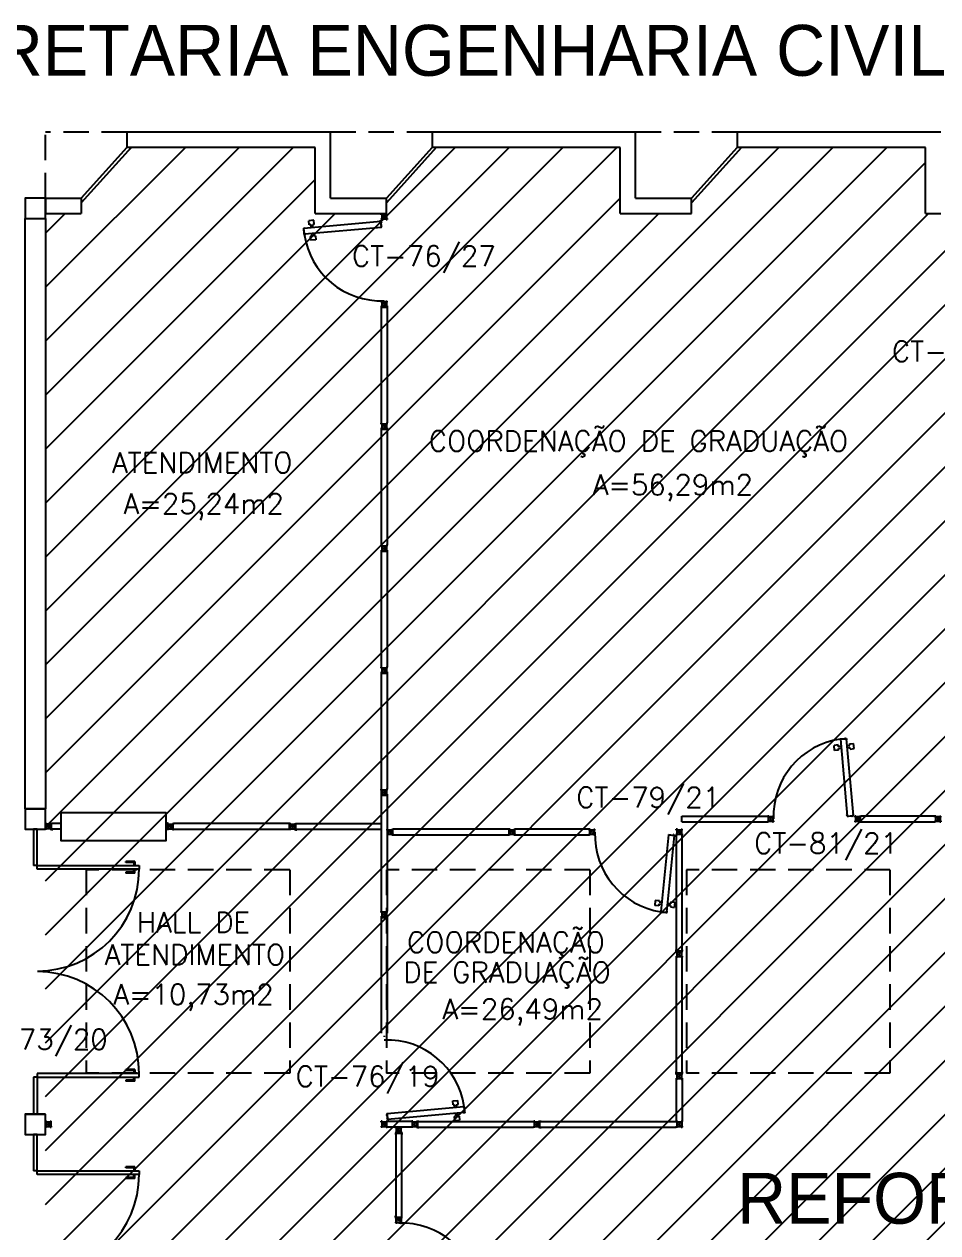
# Model space of a CAD drawing. Header units: centimetres. Extents: x -214 to 72, y 205 to 367.
# Drawn here: x -98.95 to -89.96, y 259.49 to 271.37 of the extents above; entities that cross this region are included whole.
import ezdxf

# ---------------------------------------------------------------- set-up
doc = ezdxf.new("R2010")
doc.units = ezdxf.units.CM
doc.header["$MEASUREMENT"] = 0
doc.linetypes.add('HIDDEN', pattern=[0.375, 0.25, -0.125])
doc.layers.get('0').update_dxf_attribs({"linetype": 'CONTINUOUS'})
for name, color, linetype in [('ALV', 2, 'CONTINUOUS'), ('BANC', 2, 'CONTINUOUS'), ('DIV', 2, 'CONTINUOUS'), ('ENDEREÇO NOVO', 2, 'CONTINUOUS'), ('ESQ', 1, 'CONTINUOUS'), ('ESTRUT', 3, 'CONTINUOUS'), ('MACANETA', 2, 'CONTINUOUS'), ('PORTA', 1, 'CONTINUOUS'), ('PROJ', 1, 'HIDDEN'), ('PROJEÇÃO', 1, 'HIDDEN'), ('TEXTO', 2, 'CONTINUOUS'), ('USO', 2, 'CONTINUOUS')]:
    doc.layers.add(name, color=color, linetype=linetype)
doc.styles.add('UNB-100', font='simplex.shx', dxfattribs={"height": 0.2})

# ---------------------------------------------------------------- blocks, each defined once
blk = doc.blocks.new('MTDIV')
for p, q in [((-0.0285, 0.0185), (-0.0285, 0.0285)), ((-0.0185, 0.0285), (-0.0285, 0.0285)), ((-0.0265, 0.0185), (-0.0285, 0.0185)), ((-0.0265, 0.0235), (-0.0265, 0.0265)), ((-0.0265, 0.0265), (-0.0185, 0.0265)), ((-0.0265, 0.0235), (0.0265, 0.0235)), ((-0.0215, 0.0235), (-0.0265, 0.0235)), ((-0.0265, 0.0185), (-0.0265, 0.0215)), ((-0.0265, 0.0215), (-0.0235, 0.0215)), ((-0.0235, 0.0215), (-0.0235, -0.0215)), ((-0.0215, 0.0235), (-0.0215, 0.0215)), ((-0.0215, 0.0215), (0.0215, 0.0215)), ((-0.0215, 0.0195), (0.0195, 0.0195)), ((-0.0215, 0.0195), (-0.0215, -0.0195)), ((-0.0185, 0.0265), (-0.0185, 0.0285)), ((-0.0049, 0), (0.0049, 0)), ((0, -0.0049), (0, 0.0049)), ((0.0195, 0.0095), (0.0115, 0.0095)), ((0.0115, 0.0095), (0.0115, 0.0075)), ((0.0215, 0.0075), (0.0115, 0.0075)), ((0.0135, 0.0075), (0.0135, 0.0055)), ((0.0215, 0.0055), (0.0135, 0.0055)), ((0.0185, 0.0265), (0.0185, 0.0285)), ((0.0185, 0.0285), (0.0285, 0.0285)), ((0.0185, 0.0265), (0.0265, 0.0265)), ((0.0195, 0.0195), (0.0195, 0.0095)), ((0.0215, 0.0235), (0.0215, 0.0075)), ((0.0215, 0.0235), (0.0265, 0.0235)), ((0.0215, 0.0055), (0.0215, -0.0055)), ((0.0235, 0.0215), (0.0235, -0.0215)), ((0.0265, 0.0215), (0.0235, 0.0215)), ((0.0265, 0.0235), (0.0265, 0.0265)), ((0.0265, 0.0185), (0.0265, 0.0215)), ((0.0265, 0.0185), (0.0285, 0.0185)), ((0.0285, 0.0185), (0.0285, 0.0285)), ((-0.0285, -0.0185), (-0.0285, -0.0285)), ((-0.0285, -0.0185), (-0.0265, -0.0185)), ((-0.0185, -0.0285), (-0.0285, -0.0285)), ((-0.0265, -0.0185), (-0.0265, -0.0215)), ((-0.0265, -0.0215), (-0.0235, -0.0215)), ((0.0265, -0.0235), (-0.0265, -0.0235)), ((-0.0265, -0.0235), (-0.0265, -0.0265)), ((-0.0215, -0.0235), (-0.0265, -0.0235)), ((-0.0185, -0.0265), (-0.0265, -0.0265)), ((-0.0215, -0.0195), (0.0195, -0.0195)), ((-0.0215, -0.0215), (0.0215, -0.0215)), ((-0.0215, -0.0215), (-0.0215, -0.0235)), ((-0.0185, -0.0265), (-0.0185, -0.0285)), ((0.0215, -0.0075), (0.0115, -0.0075)), ((0.0115, -0.0075), (0.0115, -0.0095)), ((0.0195, -0.0095), (0.0115, -0.0095)), ((0.0215, -0.0055), (0.0135, -0.0055)), ((0.0135, -0.0055), (0.0135, -0.0075)), ((0.0185, -0.0265), (0.0185, -0.0285)), ((0.0265, -0.0265), (0.0185, -0.0265)), ((0.0185, -0.0285), (0.0285, -0.0285)), ((0.0195, -0.0095), (0.0195, -0.0195)), ((0.0215, -0.0075), (0.0215, -0.0235)), ((0.0215, -0.0235), (0.0265, -0.0235)), ((0.0265, -0.0215), (0.0235, -0.0215)), ((0.0265, -0.0185), (0.0265, -0.0215)), ((0.0285, -0.0185), (0.0265, -0.0185)), ((0.0265, -0.0235), (0.0265, -0.0265)), ((0.0285, -0.0185), (0.0285, -0.0285))]:
    blk.add_line(p, q)
blk = doc.blocks.new('DIV12')
for p, q in [((-0.005, 0), (0.005, 0)), ((0, -0.005), (0, 0.005)), ((0.024, 0.018), (0.028, 0.018)), ((0.024, 0.018), (0.024, 0.016)), ((0.024, 0.016), (0.028, 0.016)), ((0.028, 0.03), (0.043, 0.03)), ((0.028, 0.018), (0.028, 0.03)), ((0.028, -0.017), (0.028, 0.016)), ((0.03, 0.028), (1.169, 0.028)), ((0.03, -0.029), (0.03, 0.028)), ((0.043, 0.03), (0.043, 0.028)), ((0.024, -0.017), (0.028, -0.017)), ((0.024, -0.017), (0.024, -0.019)), ((0.024, -0.019), (0.028, -0.019)), ((0.028, -0.031), (0.028, -0.019)), ((0.028, -0.031), (0.043, -0.031)), ((0.03, -0.029), (1.169, -0.029)), ((0.043, -0.029), (0.043, -0.031))]:
    blk.add_line(p, q)
blk = doc.blocks.new('PDFT')
at = {"color": 1}
for p, q in [((0.318, 0.979), (0.318, 0.889)), ((0.318, 0.979), (0.358, 0.979)), ((0.328, 0.969), (0.328, 0.889)), ((0.328, 0.969), (0.358, 0.969)), ((0.433, 0.979), (0.393, 0.979)), ((0.423, 0.969), (0.393, 0.969)), ((0.423, 0.969), (0.423, 0.889)), ((0.433, 0.979), (0.433, 0.889)), ((2.362, 0.979), (2.362, 0.889)), ((2.362, 0.979), (2.402, 0.979)), ((2.372, 0.969), (2.372, 0.889)), ((2.372, 0.969), (2.402, 0.969)), ((2.477, 0.979), (2.437, 0.979)), ((2.467, 0.969), (2.437, 0.969)), ((2.467, 0.969), (2.467, 0.889)), ((2.477, 0.979), (2.477, 0.889)), ((0.328, 0.889), (0.318, 0.889)), ((0.423, 0.889), (0.433, 0.889)), ((2.372, 0.889), (2.362, 0.889)), ((2.467, 0.889), (2.477, 0.889))]:
    blk.add_line(p, q, dxfattribs=at)
at = {"color": 2}
for p, q in [((0.358, 0.018), (0.358, 1.019)), ((0.358, 1.019), (0.393, 1.019)), ((0.393, 1.019), (0.393, 0.018)), ((2.402, 1.019), (2.402, 0.018)), ((2.437, 1.019), (2.402, 1.019)), ((2.437, 0.018), (2.437, 1.019)), ((0.358, 0.018), (0, 0.017)), ((0, 0.017), (0, -0.017)), ((0.393, 0.018), (0.358, 0.018)), ((0.358, 0.018), (0.358, -0.017)), ((2.402, 0.018), (2.437, 0.018)), ((2.437, 0.017), (2.437, -0.017)), ((2.437, 0.017), (2.805, 0.017)), ((2.805, 0.017), (2.805, -0.017)), ((0, -0.017), (0.358, -0.017)), ((2.437, -0.017), (2.805, -0.017))]:
    blk.add_line(p, q, dxfattribs=at)
at = {"color": 1}
for centre, start, end in [((0.393, 0.018), 0.0837, 90), ((2.402, 0.018), 90, 179.9163)]:
    blk.add_arc(centre, 1.002, start, end, dxfattribs=at)
blk = doc.blocks.new('PLXD')
at = {"color": 1}
for p, q in [((-0.194, 0.727), (-0.233, 0.723)), ((-0.229, 0.673), (-0.233, 0.723)), ((-0.192, 0.712), (-0.194, 0.727)), ((-0.164, 0.714), (-0.192, 0.712)), ((-0.107, 0.719), (-0.079, 0.722)), ((-0.08, 0.737), (-0.041, 0.74)), ((-0.079, 0.722), (-0.08, 0.737)), ((-0.036, 0.691), (-0.041, 0.74)), ((-0.189, 0.677), (-0.229, 0.673)), ((-0.162, 0.694), (-0.19, 0.692)), ((-0.189, 0.677), (-0.19, 0.692)), ((-0.106, 0.7), (-0.077, 0.702)), ((-0.076, 0.687), (-0.077, 0.702)), ((-0.076, 0.687), (-0.036, 0.691))]:
    blk.add_line(p, q, dxfattribs=at)
at = {"color": 2}
for p, q in [((-0.172, 0.786), (-0.161, 0.787)), ((-0.172, 0.786), (-0.171, 0.772)), ((-0.169, 0.772), (-0.171, 0.772)), ((-0.17, 0.784), (-0.114, 0.789)), ((-0.17, 0.784), (-0.103, 0.028)), ((-0.159, 0.792), (-0.161, 0.792)), ((-0.161, 0.792), (-0.161, 0.787)), ((-0.159, 0.792), (-0.159, 0.787)), ((-0.159, 0.787), (-0.126, 0.79)), ((-0.124, 0.795), (-0.126, 0.795)), ((-0.126, 0.795), (-0.126, 0.79)), ((-0.124, 0.795), (-0.124, 0.79)), ((-0.124, 0.79), (-0.112, 0.791)), ((-0.114, 0.789), (-0.046, 0.033)), ((-0.112, 0.791), (-0.11, 0.777)), ((-0.11, 0.777), (-0.112, 0.777)), ((-0.105, 0.026), (-0.106, 0.04)), ((-0.104, 0.04), (-0.106, 0.04)), ((-0.105, 0.026), (-0.093, 0.027)), ((-0.103, 0.028), (-0.046, 0.033)), ((-0.092, 0.022), (-0.093, 0.027)), ((-0.09, 0.022), (-0.092, 0.022)), ((-0.091, 0.027), (-0.058, 0.03)), ((-0.09, 0.022), (-0.091, 0.027)), ((-0.057, 0.025), (-0.058, 0.03)), ((-0.055, 0.025), (-0.057, 0.025)), ((-0.056, 0.03), (-0.044, 0.031)), ((-0.055, 0.025), (-0.056, 0.03)), ((-0.045, 0.045), (-0.047, 0.045)), ((-0.044, 0.031), (-0.045, 0.045)), ((-0.008, 0), (0.006, 0)), ((0, 0.007), (0, -0.006))]:
    blk.add_line(p, q, dxfattribs=at)
at = {"color": 1}
blk.add_arc((-0.064, 0.029), 0.764, 98.125, 182.1419, dxfattribs=at)
blk = doc.blocks.new('PLXE')
at = {"color": 1}
for p, q in [((0.043, 0.69), (0.048, 0.74)), ((0.087, 0.736), (0.048, 0.74)), ((0.086, 0.721), (0.087, 0.736)), ((0.114, 0.718), (0.086, 0.721)), ((0.171, 0.713), (0.199, 0.71)), ((0.199, 0.71), (0.2, 0.725)), ((0.2, 0.725), (0.24, 0.721)), ((0.235, 0.671), (0.24, 0.721)), ((0.082, 0.686), (0.043, 0.69)), ((0.082, 0.686), (0.084, 0.701)), ((0.112, 0.698), (0.084, 0.701)), ((0.169, 0.693), (0.197, 0.69)), ((0.195, 0.675), (0.197, 0.69)), ((0.195, 0.675), (0.235, 0.671))]:
    blk.add_line(p, q, dxfattribs=at)
at = {"color": 2}
for p, q in [((0.121, 0.788), (0.047, 0.032)), ((0.178, 0.782), (0.103, 0.027)), ((0.119, 0.79), (0.118, 0.776)), ((0.118, 0.776), (0.12, 0.776)), ((0.131, 0.789), (0.119, 0.79)), ((0.178, 0.782), (0.121, 0.788)), ((0.131, 0.794), (0.133, 0.794)), ((0.131, 0.794), (0.131, 0.789)), ((0.133, 0.794), (0.133, 0.789)), ((0.166, 0.786), (0.133, 0.789)), ((0.166, 0.791), (0.168, 0.79)), ((0.166, 0.791), (0.166, 0.786)), ((0.168, 0.79), (0.168, 0.785)), ((0.18, 0.784), (0.168, 0.785)), ((0.176, 0.77), (0.178, 0.77)), ((0.18, 0.784), (0.178, 0.77)), ((-0.008, 0), (0.008, 0)), ((0, 0.006), (0, -0.007)), ((0.044, 0.031), (0.046, 0.045)), ((0.056, 0.029), (0.044, 0.031)), ((0.046, 0.045), (0.048, 0.045)), ((0.103, 0.027), (0.047, 0.032)), ((0.056, 0.024), (0.056, 0.029)), ((0.056, 0.024), (0.058, 0.024)), ((0.091, 0.026), (0.058, 0.029)), ((0.058, 0.024), (0.058, 0.029)), ((0.091, 0.021), (0.091, 0.026)), ((0.091, 0.021), (0.093, 0.021)), ((0.105, 0.025), (0.093, 0.026)), ((0.093, 0.021), (0.093, 0.026)), ((0.104, 0.039), (0.106, 0.039)), ((0.105, 0.025), (0.106, 0.039))]:
    blk.add_line(p, q, dxfattribs=at)
at = {"color": 1}
blk.add_arc((0.065, 0.028), 0.764, 357.9063, 81.358, dxfattribs=at)

msp = doc.modelspace()

# ---------------------------------------------------------------- hatches: boundary and pattern name
at = {"layer": 'MACANETA'}
h = msp.add_hatch(dxfattribs=at)
h.set_pattern_fill('ANSI31', color=1, scale=3, style=0)
h.paths.add_polyline_path([(-98.735, 269.508), (-98.735, 251.658), (-80.935, 251.658), (-80.935, 257.658), (-80.885, 257.658), (-80.885, 258.002), (-80.78, 258.002), (-80.235, 258.493), (-80.235, 260.302), (-80.885, 260.302), (-80.885, 260.458), (-80.935, 260.458), (-80.935, 269.508), (-81.085, 269.508), (-81.085, 270.158), (-82.895, 270.158), (-83.385, 269.613), (-83.385, 269.508), (-84.085, 269.508), (-84.085, 270.158), (-85.895, 270.158), (-86.385, 269.613), (-86.385, 269.508), (-87.085, 269.508), (-87.085, 270.158), (-88.895, 270.158), (-89.385, 269.613), (-89.385, 269.478), (-89.385, 269.508), (-90.085, 269.508), (-90.085, 270.158), (-91.895, 270.158), (-92.385, 269.613), (-92.385, 269.508), (-93.085, 269.508), (-93.085, 270.158), (-94.895, 270.158), (-95.385, 269.613), (-95.385, 269.508), (-96.085, 269.508), (-96.085, 270.158), (-97.895, 270.158), (-98.385, 269.613), (-98.385, 269.508)])

# ---------------------------------------------------------------- linework, layer by layer
for p, q in [((-93.912, 260.558), (-93.902, 260.558)), ((-93.907, 260.552), (-93.907, 260.563))]:
    msp.add_line(p, q)
at = {"layer": 'ALV'}
for p, q in [((-95.935, 270.308), (-97.935, 270.308)), ((-97.935, 270.308), (-97.935, 270.158)), ((-95.935, 269.658), (-95.935, 270.308)), ((-92.935, 270.308), (-94.935, 270.308)), ((-94.935, 270.308), (-94.935, 270.158)), ((-92.935, 269.658), (-92.935, 270.308)), ((-89.935, 270.308), (-91.935, 270.308)), ((-91.935, 270.308), (-91.935, 270.158)), ((-96.085, 270.158), (-97.935, 270.158)), ((-96.085, 269.508), (-96.085, 270.158)), ((-93.085, 270.158), (-94.935, 270.158)), ((-93.085, 269.508), (-93.085, 270.158)), ((-90.085, 270.158), (-91.935, 270.158)), ((-90.085, 269.508), (-90.085, 270.158)), ((-98.735, 269.658), (-98.735, 269.508)), ((-98.735, 269.658), (-98.385, 269.658)), ((-98.385, 269.658), (-98.385, 269.508)), ((-95.935, 269.658), (-95.385, 269.658)), ((-95.385, 269.508), (-95.385, 269.658)), ((-92.935, 269.658), (-92.385, 269.658)), ((-92.385, 269.508), (-92.385, 269.658)), ((-98.935, 263.658), (-98.935, 269.458)), ((-98.935, 269.458), (-98.735, 269.458)), ((-98.735, 269.508), (-98.385, 269.508)), ((-98.735, 269.458), (-98.735, 263.658)), ((-96.085, 269.508), (-95.385, 269.508)), ((-93.085, 269.508), (-92.385, 269.508)), ((-90.085, 269.508), (-89.935, 269.508)), ((-98.935, 263.658), (-98.735, 263.658)), ((-98.935, 263.458), (-98.735, 263.458)), ((-98.935, 260.658), (-98.735, 260.658))]:
    msp.add_line(p, q, dxfattribs=at)
at = {"layer": 'BANC'}
msp.add_line((-95.435, 264.392), (-95.435, 263.792), dxfattribs=at)
at = {"layer": 'DIV'}
for p, q in [((-98.712, 263.486), (-98.702, 263.486)), ((-98.702, 263.486), (-98.712, 263.486)), ((-98.707, 263.491), (-98.707, 263.481)), ((-98.707, 263.481), (-98.707, 263.491)), ((-98.683, 263.505), (-98.678, 263.505)), ((-98.683, 263.505), (-98.683, 263.503)), ((-98.683, 263.503), (-98.678, 263.503)), ((-98.678, 263.517), (-98.664, 263.517)), ((-98.678, 263.505), (-98.678, 263.517)), ((-98.678, 263.47), (-98.678, 263.503)), ((-98.676, 263.458), (-98.676, 263.515)), ((-98.582, 263.515), (-98.676, 263.515)), ((-98.664, 263.517), (-98.664, 263.515)), ((-97.537, 263.515), (-97.552, 263.515)), ((-97.55, 263.517), (-97.55, 263.515)), ((-97.535, 263.517), (-97.55, 263.517)), ((-97.537, 263.458), (-97.537, 263.515)), ((-97.535, 263.505), (-97.535, 263.517)), ((-97.53, 263.505), (-97.535, 263.505)), ((-97.53, 263.503), (-97.535, 263.503)), ((-97.535, 263.47), (-97.535, 263.503)), ((-97.53, 263.505), (-97.53, 263.503)), ((-97.502, 263.486), (-97.512, 263.486)), ((-97.512, 263.484), (-97.502, 263.484)), ((-97.507, 263.481), (-97.507, 263.491)), ((-97.507, 263.489), (-97.507, 263.479)), ((-96.312, 263.482), (-96.302, 263.482)), ((-96.302, 263.482), (-96.312, 263.482)), ((-96.307, 263.487), (-96.307, 263.477)), ((-96.307, 263.477), (-96.307, 263.487)), ((-96.283, 263.501), (-96.278, 263.501)), ((-96.283, 263.501), (-96.283, 263.499)), ((-96.283, 263.499), (-96.278, 263.499)), ((-96.278, 263.513), (-96.264, 263.513)), ((-96.278, 263.501), (-96.278, 263.513)), ((-96.278, 263.466), (-96.278, 263.499)), ((-95.435, 263.511), (-96.276, 263.511)), ((-96.276, 263.454), (-96.276, 263.511)), ((-96.264, 263.513), (-96.264, 263.511)), ((-92.479, 263.586), (-91.636, 263.586)), ((-92.479, 263.529), (-92.479, 263.586)), ((-92.479, 263.529), (-91.636, 263.529)), ((-89.992, 263.586), (-90.722, 263.586)), ((-90.722, 263.529), (-89.992, 263.529)), ((-98.683, 263.47), (-98.678, 263.47)), ((-98.683, 263.47), (-98.683, 263.468)), ((-98.683, 263.468), (-98.678, 263.468)), ((-98.678, 263.456), (-98.678, 263.468)), ((-98.678, 263.456), (-98.664, 263.456)), ((-98.582, 263.458), (-98.676, 263.458)), ((-98.664, 263.458), (-98.664, 263.456)), ((-97.537, 263.458), (-97.552, 263.458)), ((-97.55, 263.458), (-97.55, 263.456)), ((-97.535, 263.456), (-97.55, 263.456)), ((-97.53, 263.47), (-97.535, 263.47)), ((-97.53, 263.468), (-97.535, 263.468)), ((-97.535, 263.456), (-97.535, 263.468)), ((-97.53, 263.47), (-97.53, 263.468)), ((-96.283, 263.466), (-96.278, 263.466)), ((-96.283, 263.466), (-96.283, 263.464)), ((-96.283, 263.464), (-96.278, 263.464)), ((-96.278, 263.452), (-96.278, 263.464)), ((-96.278, 263.452), (-96.264, 263.452)), ((-95.435, 263.454), (-96.276, 263.454)), ((-96.264, 263.454), (-96.264, 263.452)), ((-95.354, 263.429), (-95.344, 263.429)), ((-95.349, 263.434), (-95.349, 263.424)), ((-94.154, 263.429), (-94.144, 263.429)), ((-94.154, 263.429), (-94.144, 263.429)), ((-94.149, 263.434), (-94.149, 263.424)), ((-94.149, 263.424), (-94.149, 263.434)), ((-93.392, 263.458), (-94.121, 263.458)), ((-94.121, 263.401), (-93.387, 263.401)), ((-92.511, 263.429), (-92.501, 263.429)), ((-92.506, 263.434), (-92.506, 263.424)), ((-95.406, 261.426), (-95.406, 261.416)), ((-92.535, 261.001), (-92.535, 260.586)), ((-92.478, 261.001), (-92.478, 260.586)), ((-95.136, 260.586), (-95.378, 260.586)), ((-95.136, 260.529), (-95.378, 260.529)), ((-95.264, 260.506), (-95.264, 260.495)), ((-93.884, 260.576), (-93.879, 260.576)), ((-93.884, 260.576), (-93.884, 260.574)), ((-93.884, 260.574), (-93.879, 260.574)), ((-93.884, 260.541), (-93.879, 260.541)), ((-93.884, 260.541), (-93.884, 260.539)), ((-93.884, 260.539), (-93.879, 260.539)), ((-93.879, 260.588), (-93.864, 260.588)), ((-93.879, 260.576), (-93.879, 260.588)), ((-93.879, 260.541), (-93.879, 260.574)), ((-93.879, 260.527), (-93.879, 260.539)), ((-93.879, 260.527), (-93.864, 260.527)), ((-93.877, 260.586), (-92.535, 260.586)), ((-93.877, 260.529), (-93.877, 260.586)), ((-93.877, 260.529), (-92.535, 260.529)), ((-93.864, 260.588), (-93.864, 260.586)), ((-93.864, 260.529), (-93.864, 260.527)), ((-92.511, 260.558), (-92.501, 260.558)), ((-92.506, 260.552), (-92.506, 260.563)), ((-92.483, 260.576), (-92.478, 260.576)), ((-92.483, 260.576), (-92.483, 260.574)), ((-92.483, 260.574), (-92.478, 260.574)), ((-92.483, 260.541), (-92.478, 260.541)), ((-92.483, 260.541), (-92.483, 260.539)), ((-92.483, 260.539), (-92.478, 260.539)), ((-92.478, 260.576), (-92.478, 260.588)), ((-92.478, 260.529), (-92.478, 260.586)), ((-92.478, 260.541), (-92.478, 260.574)), ((-92.478, 260.527), (-92.478, 260.539)), ((-95.294, 260.472), (-95.294, 260.458)), ((-95.294, 260.472), (-95.282, 260.472)), ((-95.292, 260.458), (-95.294, 260.458)), ((-95.292, 260.47), (-95.292, 259.645)), ((-95.292, 260.47), (-95.235, 260.47)), ((-95.282, 260.477), (-95.282, 260.472)), ((-95.28, 260.477), (-95.282, 260.477)), ((-95.28, 260.477), (-95.28, 260.472)), ((-95.28, 260.472), (-95.247, 260.472)), ((-95.269, 260.501), (-95.259, 260.501)), ((-95.247, 260.477), (-95.247, 260.472)), ((-95.245, 260.477), (-95.247, 260.477)), ((-95.245, 260.477), (-95.245, 260.472)), ((-95.245, 260.472), (-95.233, 260.472)), ((-95.235, 260.47), (-95.235, 259.645)), ((-95.233, 260.458), (-95.235, 260.458)), ((-95.233, 260.472), (-95.233, 260.458)), ((-95.292, 259.658), (-95.294, 259.658)), ((-95.294, 259.643), (-95.294, 259.658)), ((-95.294, 259.643), (-95.282, 259.643)), ((-95.292, 259.645), (-95.235, 259.645)), ((-95.282, 259.638), (-95.282, 259.643)), ((-95.28, 259.638), (-95.282, 259.638)), ((-95.28, 259.643), (-95.247, 259.643)), ((-95.28, 259.638), (-95.28, 259.643)), ((-95.269, 259.615), (-95.259, 259.615)), ((-95.264, 259.62), (-95.264, 259.61)), ((-95.247, 259.638), (-95.247, 259.643)), ((-95.245, 259.638), (-95.247, 259.638)), ((-95.245, 259.643), (-95.233, 259.643)), ((-95.245, 259.638), (-95.245, 259.643)), ((-95.233, 259.658), (-95.235, 259.658)), ((-95.233, 259.643), (-95.233, 259.658))]:
    msp.add_line(p, q, dxfattribs=at)
msp.add_lwpolyline([(-98.582, 263.621), (-97.552, 263.621), (-97.552, 263.342), (-98.582, 263.342)], close=True, dxfattribs=at)
at = {"layer": 'ESQ'}
for p, q in [((-97.895, 270.158), (-98.385, 269.613)), ((-97.935, 270.158), (-98.385, 269.658)), ((-94.895, 270.158), (-95.385, 269.613)), ((-94.935, 270.158), (-95.385, 269.658)), ((-91.935, 270.158), (-92.385, 269.658)), ((-91.895, 270.158), (-92.385, 269.613))]:
    msp.add_line(p, q, dxfattribs=at)
at = {"layer": 'ESTRUT'}
for points in [[(-98.735, 269.658), (-98.935, 269.658), (-98.935, 269.458), (-98.735, 269.458)], [(-98.735, 263.658), (-98.935, 263.658), (-98.935, 263.458), (-98.735, 263.458)], [(-98.735, 260.658), (-98.935, 260.658), (-98.935, 260.458), (-98.735, 260.458)]]:
    msp.add_lwpolyline(points, close=True, dxfattribs=at)
at = {"layer": 'PROJ'}
for p, q in [((-97.935, 270.308), (-98.735, 270.308)), ((-98.735, 269.658), (-98.735, 270.308)), ((-94.935, 270.308), (-95.935, 270.308)), ((-91.935, 270.308), (-92.935, 270.308))]:
    msp.add_line(p, q, dxfattribs=at)
at = {"layer": 'PROJEÇÃO'}
for p, q in [((-98.335, 263.058), (-98.335, 261.058)), ((-96.335, 263.058), (-98.335, 263.058)), ((-96.335, 263.058), (-96.335, 261.058)), ((-93.385, 263.058), (-95.385, 263.058)), ((-95.385, 263.058), (-95.385, 261.058)), ((-93.385, 263.058), (-93.385, 261.058)), ((-92.435, 263.058), (-92.435, 261.058)), ((-90.435, 263.058), (-92.435, 263.058)), ((-90.435, 263.058), (-90.435, 261.058)), ((-96.335, 261.058), (-98.335, 261.058)), ((-93.385, 261.058), (-95.385, 261.058)), ((-90.435, 261.058), (-92.435, 261.058))]:
    msp.add_line(p, q, dxfattribs=at)

# ---------------------------------------------------------------- block references
at = {"layer": 'DIV'}
for name, p, rotation in [('PLXD', (-95.406, 269.478), 90), ('DIV12', (-95.406, 268.619), 270), ('DIV12', (-95.406, 267.419), 270), ('DIV12', (-95.406, 266.219), 270), ('DIV12', (-95.406, 265.021), 270), ('DIV12', (-95.406, 263.821), 270), ('PLXE', (-92.506, 263.429), 180), ('DIV12', (-92.506, 262.229), 90), ('DIV12', (-95.406, 262.621), 270), ('DIV12', (-92.506, 261.029), 90), ('PLXD', (-95.406, 260.558), 270), ('MTDIV', (-95.264, 259.615), 90), ('PLXD', (-95.264, 258.758), 270)]:
    msp.add_blockref(name, p, dxfattribs=dict(at, rotation=rotation))
for name, p in [('MTDIV', (-95.406, 269.478)), ('MTDIV', (-95.406, 268.619)), ('MTDIV', (-95.406, 267.419)), ('MTDIV', (-95.406, 267.419)), ('MTDIV', (-95.406, 266.219)), ('MTDIV', (-95.406, 265.021)), ('PLXD', (-90.751, 263.558)), ('MTDIV', (-95.406, 263.821)), ('MTDIV', (-98.707, 263.486)), ('MTDIV', (-97.507, 263.484)), ('MTDIV', (-96.307, 263.482)), ('MTDIV', (-91.608, 263.558)), ('MTDIV', (-90.751, 263.558)), ('MTDIV', (-89.964, 263.558)), ('MTDIV', (-95.349, 263.429)), ('MTDIV', (-94.149, 263.429)), ('MTDIV', (-93.364, 263.429)), ('MTDIV', (-92.506, 263.429)), ('MTDIV', (-92.506, 263.429)), ('MTDIV', (-95.406, 262.621)), ('MTDIV', (-92.506, 262.229)), ('MTDIV', (-92.506, 261.029)), ('MTDIV', (-98.707, 260.558)), ('MTDIV', (-95.406, 260.558)), ('MTDIV', (-95.107, 260.558)), ('DIV12', (-95.107, 260.558)), ('MTDIV', (-93.907, 260.558)), ('MTDIV', (-92.506, 260.558))]:
    msp.add_blockref(name, p, dxfattribs=at)
at = {"layer": 'DIV', "xscale": -1}
for p in [(-96.307, 263.484), (-94.149, 263.429)]:
    msp.add_blockref('DIV12', p, dxfattribs=at)
at = {"layer": 'DIV', "xscale": -1, "rotation": 90}
msp.add_blockref('MTDIV', (-95.264, 260.501), dxfattribs=at)
at = {"layer": 'PORTA', "rotation": 270}
for p in [(-98.835, 263.458), (-98.835, 260.458)]:
    msp.add_blockref('PDFT', p, dxfattribs=at)

# ---------------------------------------------------------------- texts
at = {"layer": 'ENDEREÇO NOVO', "style": 'UNB-100'}
for s, p in [('CT-76/27', (-95.724, 268.991)), ('CT-82/26', (-90.415, 268.053)), ('CT-79/21', (-93.518, 263.67)), ('CT-81/21', (-91.77, 263.22)), ('CT-73/20', (-99.538, 261.292)), ('CT-76/19', (-96.276, 260.928))]:
    msp.add_text(s, height=0.2, dxfattribs=at).set_placement(p)
at = {"layer": 'TEXTO', "style": 'UNB-100'}
for s, p in [('COORDENAÇÃO DE GRADUAÇÃO', (-94.968, 267.172)), ('ATENDIMENTO', (-98.082, 266.961)), ('A=56,29m2', (-93.358, 266.742)), ('A=25,24m2', (-97.969, 266.557)), ('HALL DE', (-97.839, 262.441)), ('COORDENAÇÃO', (-95.182, 262.247)), ('ATENDIMENTO', (-98.154, 262.125)), ('DE GRADUAÇÃO', (-95.219, 261.952)), ('A=10,73m2', (-98.07, 261.734)), ('A=26,49m2', (-94.834, 261.589))]:
    msp.add_text(s, height=0.2, dxfattribs=at).set_placement(p)
at = {"layer": 'USO'}
for s, p in [('SECRETARIA ENGENHARIA CIVIL E AMBIENTAL - ENC', (-100.619, 270.862)), ('REFORMA', (-91.937, 259.58))]:
    msp.add_text(s, height=0.5, dxfattribs=at).set_placement(p)

doc.saveas('drawing.dxf')
